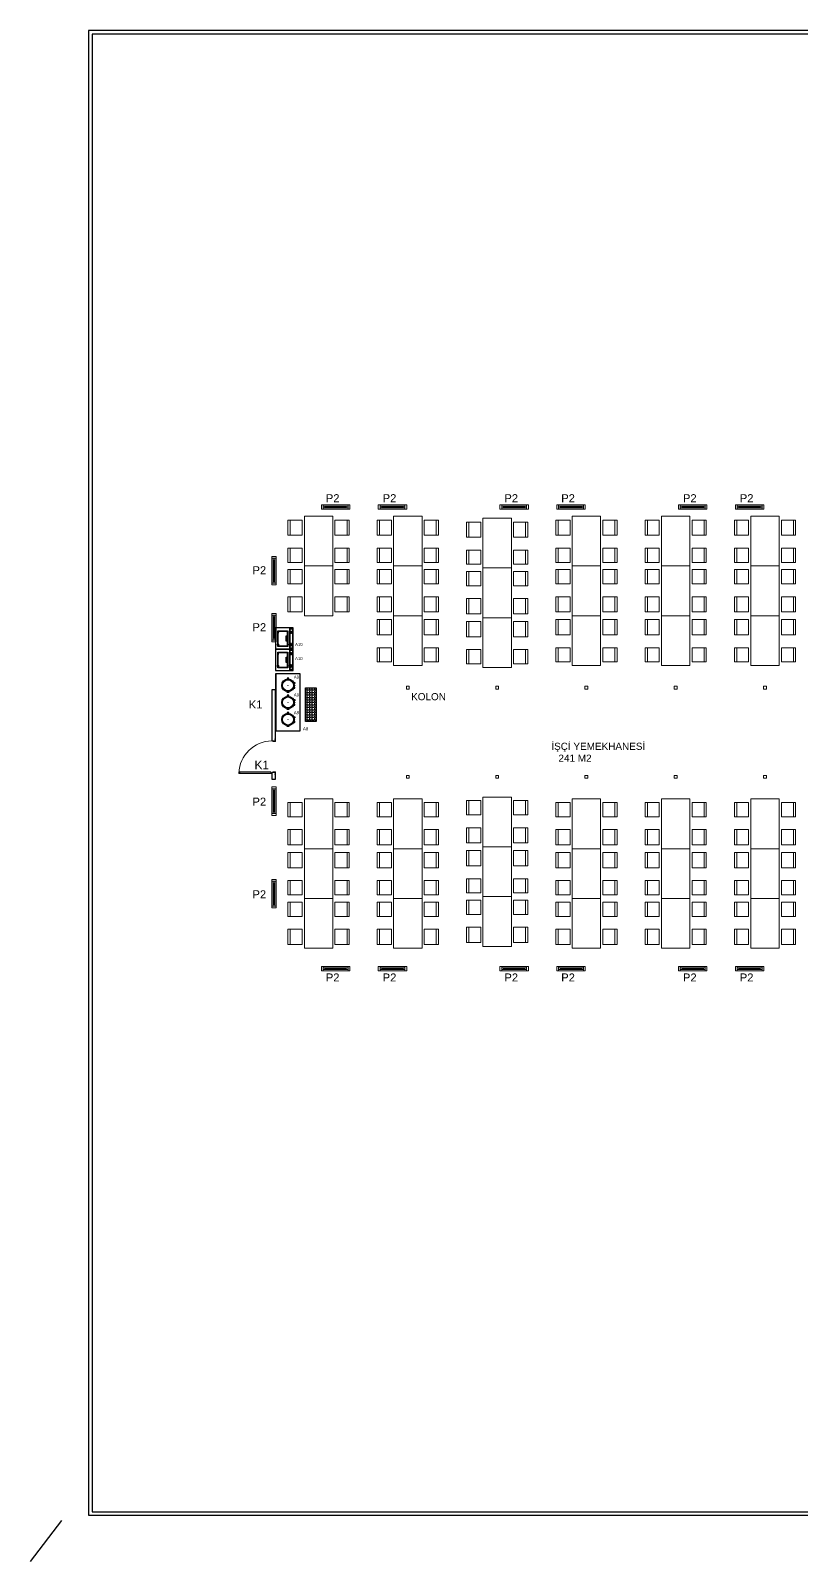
# Model space of a CAD drawing. Header units: millimetres. Extents: x 1025294 to 1031414, y -12734 to -8299.
# Drawn here: x 1025294 to 1027461, y -12734 to -8429 of the extents above; entities that cross this region are included whole.
import ezdxf
from ezdxf.enums import TextEntityAlignment as Align

# ---------------------------------------------------------------- set-up
doc = ezdxf.new("R2010")
doc.units = ezdxf.units.MM
doc.linetypes.add('CONTINU', pattern=[0])
doc.linetypes.add('HIDDEN', pattern=[0.375, 0.25, -0.125])
for name, color, linetype in [('DIŞ PANEL', 21, 'Continuous'), ('MAHALLER', 231, 'Continuous'), ('S2000-002 Çizgi', 7, 'Continuous')]:
    doc.layers.add(name, color=color, linetype=linetype)
for name, color, linetype, lineweight in [('KAPI', 213, 'Continuous', 13), ('PENCERE', 142, 'Continuous', 13), ('TEFRİS-M', 232, 'Continuous', 5), ('TEFRİŞŞ', 1, 'Continuous', 9), ('WALL INTERNAL', 7, 'Continuous', 50), ('YAZİ', 7, 'Continuous', 5)]:
    doc.layers.add(name, color=color, linetype=linetype, lineweight=lineweight)
doc.styles.add('T3', font='arial.ttf')
doc.styles.add('TAKSİM', font='GOTHIC.TTF', dxfattribs={"height": 20})
doc.styles.add('YENI', font='arial.ttf', dxfattribs={"height": 1})

# ---------------------------------------------------------------- blocks, each defined once
blk = doc.blocks.new('K1 895X2035 (80)')
at = {"color": 171, "lineweight": 15}
for p, q in [((-49641, -7286), (-49591, -7286)), ((-49641, -7286), (-49641, -7298)), ((-49641, -7298), (-49640, -7298)), ((-49640, -7287), (-49592, -7287)), ((-49640, -7287), (-49640, -7298)), ((-49632, -7272), (-49632, -7274)), ((-49592, -7287), (-49592, -7365)), ((-49591, -7286), (-49591, -7366)), ((-48651, -7286), (-48701, -7286)), ((-48701, -7286), (-48701, -7366)), ((-48652, -7287), (-48700, -7287)), ((-48700, -7287), (-48700, -7365)), ((-48661, -7272), (-48661, -7274)), ((-48652, -7287), (-48652, -7298)), ((-48651, -7298), (-48652, -7298)), ((-48651, -7286), (-48651, -7298)), ((-49641, -7366), (-49641, -7354)), ((-49640, -7354), (-49641, -7354)), ((-49591, -7366), (-49641, -7366)), ((-49640, -7365), (-49640, -7354)), ((-49592, -7365), (-49640, -7365)), ((-49632, -7375), (-49632, -7374)), ((-48701, -7366), (-48651, -7366)), ((-48700, -7365), (-48652, -7365)), ((-48661, -7375), (-48661, -7374)), ((-48652, -7365), (-48652, -7354)), ((-48652, -7354), (-48651, -7354)), ((-48651, -7366), (-48651, -7354))]:
    blk.add_line(p, q, dxfattribs=at)
for points in [[(-49605, -7256), (-49605, -7271), (-49623, -7271), (-49623, -6349), (-49605, -6349), (-49605, -6364), (-49606, -6364), (-49606, -6350), (-49622, -6350), (-49622, -7270), (-49606, -7270), (-49606, -7256)], [(-49621, -7270), (-49606, -7270), (-49606, -7250), (-49576, -7250), (-49576, -6370), (-49606, -6370), (-49606, -6350), (-49621, -6350), (-49621, -6351), (-49608, -6351), (-49608, -6371), (-49578, -6371), (-49578, -7249), (-49608, -7249), (-49608, -7269), (-49621, -7269)]]:
    blk.add_lwpolyline(points, close=True, dxfattribs=at)
for points in [[(-49632, -7272), (-49590, -7272), (-49590, -7300), (-49575, -7300), (-49575, -7375), (-49632, -7375)], [(-49632, -7374), (-49576, -7374), (-49576, -7302), (-49591, -7302), (-49591, -7274), (-49632, -7274)], [(-48661, -7272), (-48703, -7272), (-48703, -7300), (-48718, -7300), (-48718, -7375), (-48661, -7375)], [(-48661, -7374), (-48716, -7374), (-48716, -7302), (-48701, -7302), (-48701, -7274), (-48661, -7274)]]:
    blk.add_lwpolyline(points, dxfattribs=at)
blk.add_arc((-49641, -7287), 939, 0.9216, 87.8136, dxfattribs=at)
blk = doc.blocks.new('DIŞ-K1 KAPILI-2514-G-B-(80)')
at = {"layer": 'DIŞ PANEL'}
for points in [[(186, 100), (0, 100), (0, 0), (201, 0)], [(1066, 0), (2514, 0), (2514, 100), (1081, 100)]]:
    blk.add_lwpolyline(points, dxfattribs=at)
blk.add_blockref('K1 895X2035 (80)', (49777, 7374))
blk = doc.blocks.new('A$C79541790')
at = {"ltscale": 5}
for p, q in [((0, 39.4), (60, 39.4)), ((11.6, 7.7), (14.8, 7.7)), ((11.6, 7.4), (14.8, 7.4)), ((11.7, 7.4), (11.7, 7.7)), ((12, 7.4), (12, 7.7)), ((12.3, 7.4), (12.3, 7.7)), ((12.6, 7.4), (12.6, 7.7)), ((12.7, 7.4), (12.7, 7.7)), ((13, 7.4), (13, 7.7)), ((13.3, 7.4), (13.3, 7.7)), ((13.6, 7.4), (13.6, 7.7)), ((13.8, 7.4), (13.8, 7.7)), ((14.1, 7.4), (14.1, 7.7)), ((14.4, 7.4), (14.4, 7.7)), ((14.7, 7.4), (14.7, 7.7)), ((48.8, 7.7), (45.6, 7.7)), ((48.8, 7.4), (45.6, 7.4)), ((45.7, 7.4), (45.7, 7.7)), ((46, 7.4), (46, 7.7)), ((46.3, 7.4), (46.3, 7.7)), ((46.6, 7.4), (46.6, 7.7)), ((46.8, 7.4), (46.8, 7.7)), ((47.1, 7.4), (47.1, 7.7)), ((47.4, 7.4), (47.4, 7.7)), ((47.7, 7.4), (47.7, 7.7)), ((47.8, 7.4), (47.8, 7.7)), ((48.1, 7.4), (48.1, 7.7)), ((48.4, 7.4), (48.4, 7.7)), ((48.7, 7.4), (48.7, 7.7))]:
    blk.add_line(p, q, dxfattribs=at)
for points in [[(60, 0), (60, 50), (0, 50), (0, 0)], [(60, 39.4), (60, 50), (0, 50), (0, 39.4)], [(22.3, 29.9), (22.3, 32.1), (38.1, 32.1), (38.1, 29.9)], [(22.6, 30.2), (22.6, 31.8), (37.8, 31.8), (37.8, 30.2)]]:
    blk.add_lwpolyline(points, close=True, dxfattribs=at)
for points in [[(48.4, 40.4), (56, 40.4), (56, 47.5, 0.414214), (54.5, 49), (5.5, 49, 0.414214), (4, 47.5), (4, 40.4), (11.6, 40.4)], [(13.8, 45.8), (13.8, 46.8, 0.414214), (13.3, 47.3), (12.1, 47.3, 0.414214), (11.6, 46.8), (11.6, 45.8)], [(46.2, 45.8), (46.2, 46.8, -0.414214), (46.7, 47.3), (47.9, 47.3, -0.414214), (48.4, 46.8), (48.4, 45.8)]]:
    blk.add_lwpolyline(points, format="xyb", dxfattribs=at)
for points in [[(15.9, 45.3), (15.9, 44.2, -0.414214), (15.4, 43.7), (10, 43.7, -0.414214), (9.5, 44.2), (9.5, 45.3, -0.414214), (10, 45.8), (15.4, 45.8, -0.414214)], [(44.1, 45.3), (44.1, 44.2, 0.414214), (44.6, 43.7), (50, 43.7, 0.414214), (50.5, 44.2), (50.5, 45.3, 0.414214), (50, 45.8), (44.6, 45.8, 0.414214)], [(14.8, 6.8), (14.8, 8.3, 0.414214), (14.2, 8.9), (12.2, 8.9, 0.414214), (11.6, 8.3), (11.6, 6.8, 0.414214), (12.2, 6.2), (14.2, 6.2, 0.414214)], [(45.6, 6.8), (45.6, 8.3, -0.414214), (46.2, 8.9), (48.2, 8.9, -0.414214), (48.8, 8.3), (48.8, 6.8, -0.414214), (48.2, 6.2), (46.2, 6.2, -0.414214)]]:
    blk.add_lwpolyline(points, format="xyb", close=True, dxfattribs=at)
for points in [[(11.6, 43.7), (11.6, 39.4), (13.8, 39.4), (13.8, 43.7)], [(48.4, 43.7), (48.4, 39.4), (46.2, 39.4), (46.2, 43.7)], [(11.6, 7.7), (9.4, 7.7), (9.4, 33.6), (51.5, 33.6), (51.5, 7.7), (48.8, 7.7)], [(13.8, 40.4), (46.2, 40.4)], [(45.6, 7.7), (14.8, 7.7)], [(45.6, 6.7), (14.8, 6.7)]]:
    blk.add_lwpolyline(points, dxfattribs=at)
at = {"linetype": 'HIDDEN', "ltscale": 5}
blk.add_lwpolyline([(11.6, 6.7), (8.4, 6.7), (8.4, 34.6), (52.5, 34.6), (52.5, 6.7), (48.8, 6.7)], dxfattribs=at)
at = {"ltscale": 5}
for centre in [(12.1, 8.4), (12.1, 6.7), (14.4, 8.4), (14.4, 6.7), (46.1, 8.4), (46.1, 6.7), (48.3, 8.4), (48.3, 6.7)]:
    blk.add_circle(centre, 0.21, dxfattribs=at)
blk = doc.blocks.new('A$C199769C9')
at = {"layer": 'S2000-002 Çizgi'}
for points in [[(2.5, 17.2), (0, 17.2), (0, 21.7), (2.5, 21.7)], [(2, 17.7), (0.5, 17.7), (0.5, 21.2), (2, 21.2)], [(12, 0.2), (14.6, 0.4), (14.6, 1), (12, 1.2)], [(28, 0.2), (25.4, 0.4), (25.4, 1), (28, 1.2)], [(37.5, 17.2), (40, 17.2), (40, 21.7), (37.5, 21.7)], [(38, 17.7), (39.5, 17.7), (39.5, 21.2), (38, 21.2)]]:
    blk.add_lwpolyline(points, close=True, dxfattribs=at)
for points in [[(13.9, 3.1), (13.9, 1.1)], [(13.9, 0), (15, 0), (15, 2.7)], [(13.9, 0.4), (13.9, 0)], [(20, 1.5), (20, 2)], [(26, 0), (24.9, 0), (24.9, 2.7)], [(26, 3), (26, 1.1)], [(26, 0.4), (26, 0)]]:
    blk.add_lwpolyline(points, dxfattribs=at)
at = {"layer": 'S2000-002 Çizgi', "const_width": 1.5}
blk.add_lwpolyline([(19.2, 19.5, 1), (20.7, 19.5, 1)], format="xyb", close=True, dxfattribs=at)
at = {"layer": 'S2000-002 Çizgi'}
for centre, radius in [((20, 19.5), 17.5), ((20, 19.5), 15.5), ((20.1, 1), 0.469)]:
    blk.add_circle(centre, radius, dxfattribs=at)
blk = doc.blocks.new('80x110')
at = {"layer": 'PENCERE'}
for p, q in [((1931734, 147171), (1930934, 147171)), ((1931734, 147051), (1930934, 147051)), ((1931034, 147086), (1931034, 147136)), ((1931634, 147111), (1931034, 147111)), ((1931634, 147086), (1931634, 147136))]:
    blk.add_line(p, q, dxfattribs=at)
for points in [[(1930984, 147171), (1930934, 147171), (1930934, 147051), (1930984, 147051)], [(1931684, 147086), (1931684, 147136), (1930984, 147136), (1930984, 147086)], [(1931684, 147171), (1931734, 147171), (1931734, 147051), (1931684, 147051)]]:
    blk.add_lwpolyline(points, close=True, dxfattribs=at)
blk = doc.blocks.new('YEMEK MASASI 4 KİŞİLİK')
for p, q in [((204766, 129592), (204338, 129592)), ((204338, 129592), (204338, 129192)), ((204766, 129192), (204766, 129592)), ((205127, 129192), (205127, 129592)), ((205127, 129592), (205527, 129592)), ((205527, 129592), (205527, 129192)), ((204766, 129526), (204338, 129526)), ((204338, 129192), (204766, 129192)), ((205527, 129526), (205127, 129526)), ((205527, 129192), (205127, 129192)), ((205629, 129131), (204229, 129131)), ((204229, 129131), (204229, 128331)), ((205629, 128331), (205629, 129131)), ((204229, 128331), (205629, 128331)), ((204338, 128270), (204766, 128270)), ((204338, 127870), (204338, 128270)), ((204766, 127932), (204338, 127932)), ((204766, 127870), (204338, 127870)), ((204766, 128270), (204766, 127870)), ((205527, 128270), (205127, 128270)), ((205127, 128270), (205127, 127870)), ((205527, 127932), (205127, 127932)), ((205127, 127870), (205527, 127870)), ((205527, 127870), (205527, 128270))]:
    blk.add_line(p, q)

msp = doc.modelspace()

# ---------------------------------------------------------------- hatches: boundary and pattern name
h = msp.add_hatch()
h.set_pattern_fill('ANGLE', color=256, angle=360)
h.set_pattern_definition([(360, (1024080.712, -17128.2195), (-1e-14, 6.985), [5.08, -1.905]), (90, (1024080.712, -17128.2195), (-6.985, -1e-14), [5.08, -1.905])])
h.paths.add_polyline_path([(1026096.6, -10372), (1026066.6, -10372), (1026066.6, -10277), (1026096.6, -10277)])

# ---------------------------------------------------------------- linework, layer by layer
msp.add_line((1025293.8, -12733.6), (1025381.4, -12619))
for points in [[(1025456.4, -12604), (1031311.4, -12604), (1031311.4, -8429), (1025456.4, -8429)], [(1025466.4, -12594), (1031301.4, -12594), (1031301.4, -8439), (1025466.4, -8439)], [(1026066.6, -10277), (1026096.6, -10277), (1026096.6, -10372), (1026066.6, -10372)]]:
    msp.add_lwpolyline(points, close=True)
at = {"ltscale": 5}
for points in [[(1025981.9, -10398.2), (1026051.9, -10398.2), (1026051.9, -10238.2), (1025981.9, -10238.2)], [(1025983.9, -10238.2), (1025981.9, -10238.2), (1025981.9, -10398.2), (1025983.9, -10398.2)]]:
    msp.add_lwpolyline(points, close=True, dxfattribs=at)
at = {"layer": 'TEFRİŞŞ', "linetype": 'CONTINU'}
for points in [[(1026350.4, -10272.5), (1026358.4, -10272.5), (1026358.4, -10280.5), (1026350.4, -10280.5), (1026350.4, -10272.5)], [(1026601.4, -10272.5), (1026609.4, -10272.5), (1026609.4, -10280.5), (1026601.4, -10280.5), (1026601.4, -10272.5)], [(1026852.4, -10272.5), (1026860.4, -10272.5), (1026860.4, -10280.5), (1026852.4, -10280.5), (1026852.4, -10272.5)], [(1027103.4, -10272.5), (1027111.4, -10272.5), (1027111.4, -10280.5), (1027103.4, -10280.5), (1027103.4, -10272.5)], [(1027354.4, -10272.5), (1027362.4, -10272.5), (1027362.4, -10280.5), (1027354.4, -10280.5), (1027354.4, -10272.5)], [(1026350.4, -10523.5), (1026358.4, -10523.5), (1026358.4, -10531.5), (1026350.4, -10531.5), (1026350.4, -10523.5)], [(1026601.4, -10523.5), (1026609.4, -10523.5), (1026609.4, -10531.5), (1026601.4, -10531.5), (1026601.4, -10523.5)], [(1026852.4, -10523.5), (1026860.4, -10523.5), (1026860.4, -10531.5), (1026852.4, -10531.5), (1026852.4, -10523.5)], [(1027103.4, -10523.5), (1027111.4, -10523.5), (1027111.4, -10531.5), (1027103.4, -10531.5), (1027103.4, -10523.5)], [(1027354.4, -10523.5), (1027362.4, -10523.5), (1027362.4, -10531.5), (1027354.4, -10531.5), (1027354.4, -10523.5)]]:
    msp.add_lwpolyline(points, dxfattribs=at)

# ---------------------------------------------------------------- block references
at = {"ltscale": 5, "rotation": 270}
for p in [(1025981.9, -10108.2), (1025981.9, -10168.2)]:
    msp.add_blockref('A$C79541790', p, dxfattribs=at)
at = {"layer": 'S2000-002 Çizgi', "rotation": 90}
for p in [(1026036.9, -10290.1), (1026036.9, -10338.1), (1026036.9, -10386.2)]:
    msp.add_blockref('A$C199769C9', p, dxfattribs=at)
at = {"layer": 'TEFRİS-M', "yscale": 0.1, "zscale": 0.1}
for p, xscale, rotation in [((1038976.5, 10628.5), -0.1, 90), ((1039227.5, 10628.5), -0.1, 90), ((1039478.5, 10623), -0.1, 90), ((1039729.5, 10628.5), -0.1, 90), ((1039980.5, 10628.5), -0.1, 90), ((1040231.5, 10628.5), -0.1, 90), ((1038976.5, -30497.4), 0.1, 90), ((1039227.5, -30497.4), 0.1, 90), ((1039478.5, -30502.9), 0.1, 90), ((1039729.5, -30497.4), 0.1, 90), ((1039980.5, -30497.4), 0.1, 90), ((1040231.5, -30497.4), 0.1, 90), ((1039227.5, 10348.5), -0.1, 90), ((1039478.5, 10343), -0.1, 90), ((1039729.5, 10348.5), -0.1, 90), ((1039980.5, 10348.5), -0.1, 90), ((1040231.5, 10348.5), -0.1, 90), ((1039478.5, -31147), 0.1, 90.00000000000001), ((1038976.5, -31152.5), 0.1, 90.00000000000001), ((1039227.5, -31152.5), 0.1, 90.00000000000001), ((1039729.5, -31152.5), 0.1, 90.00000000000001), ((1039980.5, -31152.5), 0.1, 90.00000000000001), ((1040231.5, -31152.5), 0.1, 90.00000000000001), ((1038976.5, 9693.4), -0.1, 90), ((1039227.5, 9693.4), -0.1, 90), ((1039478.5, 9698.9), -0.1, 90), ((1039729.5, 9693.4), -0.1, 90), ((1039980.5, 9693.4), -0.1, 90), ((1040231.5, 9693.4), -0.1, 90), ((1038976.5, -31432.5), 0.1, 90.00000000000001), ((1039227.5, -31432.5), 0.1, 90.00000000000001), ((1039478.5, -31427), 0.1, 90.00000000000001), ((1039729.5, -31432.5), 0.1, 90.00000000000001), ((1039980.5, -31432.5), 0.1, 90.00000000000001), ((1040231.5, -31432.5), 0.1, 90.00000000000001)]:
    msp.add_blockref('YEMEK MASASI 4 KİŞİLİK', p, dxfattribs=dict(at, xscale=xscale, rotation=rotation))
at = {"layer": 'TEFRİŞŞ', "linetype": 'CONTINU', "xscale": 0.1, "yscale": 0.1, "zscale": 0.1}
for p in [(833018, -24479.5), (833177.7, -24479.5), (833520, -24479.5), (833679.7, -24479.5), (834022, -24479.5), (834181.7, -24479.5)]:
    msp.add_blockref('80x110', p, dxfattribs=at)
at = {"layer": 'TEFRİŞŞ', "linetype": 'CONTINU', "yscale": 0.1, "zscale": 0.1}
for p, xscale, rotation in [((1040689, 183185.5), -0.1, 90.00000000000792), ((1040689, 183025.7), -0.1, 90.00000000000792), ((1040689, -203729.3), 0.1, 89.9999999999921), ((1040689, -203989.4), 0.1, 89.9999999999921), ((833018, 3644.2), -0.1, 180), ((833177.7, 3644.2), -0.1, 180), ((833520, 3644.2), -0.1, 180), ((833679.7, 3644.2), -0.1, 180), ((834022, 3644.2), -0.1, 180), ((834181.7, 3644.2), -0.1, 180)]:
    msp.add_blockref('80x110', p, dxfattribs=dict(at, xscale=xscale, rotation=rotation))
at = {"layer": 'WALL INTERNAL', "xscale": 0.1, "yscale": 0.1, "zscale": 0.1, "rotation": 90}
msp.add_blockref('DIŞ-K1 KAPILI-2514-G-B-(80)', (1025981.9, -10533.8), dxfattribs=at)

# ---------------------------------------------------------------- texts
at = {"style": 'TAKSİM'}
for s, p in [('A10', (1026047.9, -10159.4)), ('A10', (1026047.9, -10199)), ('A9', (1026041.1, -10251.4)), ('A9', (1026041.1, -10301.3)), ('A9', (1026041.1, -10351.2)), ('A8', (1026066.8, -10396.4))]:
    msp.add_text(s, height=8.64, dxfattribs=at).set_placement(p, align=Align.CENTER)
at = {"layer": 'KAPI', "style": 'T3'}
msp.add_text('K1', height=22.5, dxfattribs=at).set_placement((1025907.1, -10335.2))
at = {"layer": 'MAHALLER', "linetype": 'CONTINU', "style": 'T3'}
for s, p in [('KOLON', (1026363.5, -10311.9)), ('İŞÇİ YEMEKHANESİ  ', (1026757.8, -10451.5)), ('241 M2', (1026777.8, -10484.9))]:
    msp.add_text(s, height=20, dxfattribs=at).set_placement(p)
at = {"layer": 'PENCERE', "style": 'T3'}
for p in [(1026123.8, -9755.1), (1026283.6, -9755.1), (1026625.8, -9755.1), (1026785.6, -9755.1), (1027127.8, -9755.1), (1027287.6, -9755.1), (1025917.6, -9957.7), (1025917.6, -10117.8), (1025917.6, -10608.4), (1025917.6, -10868.9), (1026123.8, -11102.8), (1026283.6, -11102.8), (1026625.8, -11102.8), (1026785.6, -11102.8), (1027127.8, -11102.8), (1027287.6, -11102.8)]:
    msp.add_text('P2', height=22.5, dxfattribs=at).set_placement(p)
at = {"layer": 'YAZİ', "lineweight": 0, "style": 'YENI'}
msp.add_text('K1', height=24, rotation=360, dxfattribs=at).set_placement((1025923.2, -10505.9))

doc.saveas('drawing.dxf')
